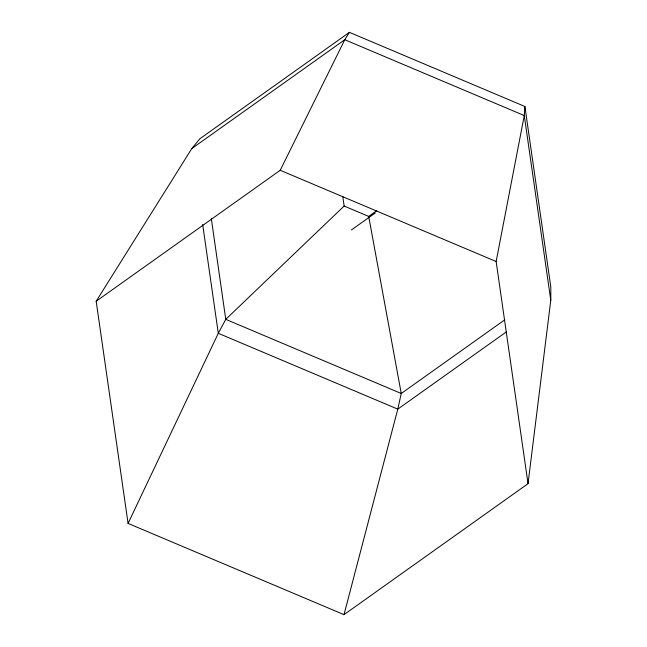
<?xml version="1.0" encoding="UTF-8"?>
<svg xmlns="http://www.w3.org/2000/svg" width="647" height="647" viewBox="0 0 647 647"><rect width="100%" height="100%" fill="white"/><g stroke="black" fill="none" stroke-linecap="round" stroke-linejoin="round"><path stroke-width="0.97" d="M550.783 300.265L550.823 287.058L524.903 106.488L349.42 32.35L199.85 138.781L191.779 148.592L96.177 301.243L128.074 523.423L344.002 614.65L528.033 483.689L550.783 300.265L524.272 115.562L524.903 106.488M528.033 483.689L496.144 261.509L524.272 115.562L344.77 39.726L191.779 148.592M344.002 614.65L397.792 409.13L401.253 393.489L368.701 216.422L344.131 206.037L342.74 196.316M128.074 523.423L218.29 333.294L225.771 319.351L344.131 206.037M96.177 301.243L280.216 170.282L344.77 39.726L349.42 32.35M368.701 216.422L376.756 210.687M351.402 229.944L375.333 212.92M504.797 319.804L401.253 393.489L225.771 319.351L211.31 218.589M506.366 331.871L397.792 409.13L218.29 333.294L202.673 224.469M280.216 170.282L496.144 261.509"/></g></svg>
